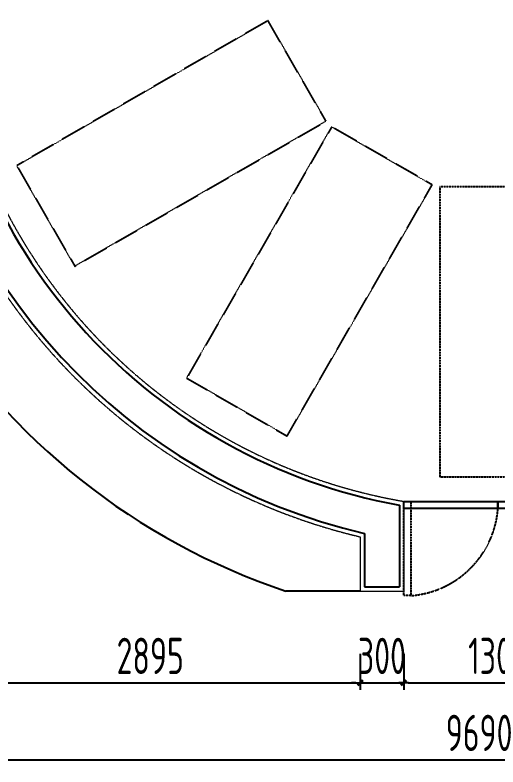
# Model space of a CAD drawing. Header units: millimetres. Extents: x 1392226 to 1407855, y -89890 to -71308.
# Drawn here: x 1396877 to 1400207, y -89890 to -84706 of the extents above; entities that cross this region are included whole.
import ezdxf

# ---------------------------------------------------------------- set-up
doc = ezdxf.new("R2010")
doc.units = ezdxf.units.MM
doc.header["$LTSCALE"] = 15
doc.linetypes.add('DASH', pattern=[0.35, 0.25, -0.1])
doc.linetypes.add('M-CENTER', pattern=[11.25, 7.5, -1.25, 1.25, -1.25])
for name, color, linetype in [('A-DIM--土建尺寸', 44, 'Continuous'), ('A-WALL-墙体', 160, 'Continuous'), ('FF-DOOR--门', 60, 'Continuous'), ('FF-SHORT CABINET-固定家具（落地、不到顶）', 40, 'Continuous')]:
    doc.layers.add(name, color=color, linetype=linetype)
doc.layers.add('FF-FINISH-墙体完成面', color=20, linetype='M-CENTER', lineweight=13)
doc.styles.add('CCD-DIM', font='archs.shx', dxfattribs={"width": 0.75})
doc.dimstyles.new('CCD_DIM_100', dxfattribs={"dimscale": 100, "dimtxt": 2.5, "dimasz": 0.3, "dimexe": 0.5, "dimexo": 1.5, "dimgap": 0.6, "dimtad": 1, "dimdec": 0, "dimrnd": 5, "dimzin": 12, "dimdsep": 46, "dimtxsty": 'CCD-DIM', "dimblk": 'CCD_Dimension_Tick', "dimcen": 0.125, "dimclrd": 44, "dimclre": 44, "dimclrt": 50, "dimadec": 0, "dimazin": 0, "dimtfac": 1, "dimtdec": 0, "dimtix": 1, "dimtmove": 1, "dimatfit": 3, "dimldrblk": 'CCD_Leader_Dot', "dimfxl": 2, "dimfxlon": 1, "dimtvp": 1, "dimtolj": 1, "dimtzin": 0, "dimarcsym": 0})

# ---------------------------------------------------------------- blocks, each defined once
blk = doc.blocks.new('CCD_Dimension_Tick')
at = {"color": 0, "linetype": 'ByBlock', "lineweight": -2}
for p, q in [((-1.09, 0), (0, 0)), ((0, 0), (1.09, 0))]:
    blk.add_line(p, q, dxfattribs=at)
at = {"color": 0, "linetype": 'Continuous', "lineweight": -2, "const_width": 0.608}
blk.add_lwpolyline([(-0.61, -0.61), (0.61, 0.61)], dxfattribs=at)
blk = doc.blocks.new('*D25')
at = {"layer": 'A-DIM--土建尺寸', "color": 44, "lineweight": -2, "ltscale": 100, "transparency": 16777216}
for p, q in [((1396361.8, -89109.7), (1396361.8, -89359.7)), ((1399256.8, -89109.7), (1399256.8, -89359.7)), ((1396391.8, -89309.7), (1399226.8, -89309.7))]:
    blk.add_line(p, q, dxfattribs=at)
at = {"layer": 'DEFPOINTS', "color": 0, "ltscale": 100, "transparency": 16777216}
for p in [(1396361.8, -88677.5), (1399256.8, -88677.5), (1399256.8, -89309.7)]:
    blk.add_point(p, dxfattribs=at)
at = {"layer": 'A-DIM--土建尺寸', "color": 44, "lineweight": -2, "ltscale": 100, "transparency": 16777216, "xscale": 30, "yscale": 30, "zscale": 30, "rotation": 180}
blk.add_blockref('CCD_Dimension_Tick', (1396361.8, -89309.7), dxfattribs=at)
at = {"layer": 'A-DIM--土建尺寸', "color": 44, "lineweight": -2, "ltscale": 100, "transparency": 16777216, "xscale": 30, "yscale": 30, "zscale": 30}
blk.add_blockref('CCD_Dimension_Tick', (1399256.8, -89309.7), dxfattribs=at)
at = {"layer": 'A-DIM--土建尺寸', "color": 50, "ltscale": 100, "transparency": 16777216, "insert": (1397809.3, -89124.7), "char_height": 250, "attachment_point": 5, "style": 'CCD-DIM'}
blk.add_mtext('\\A1;2895', dxfattribs=at)
blk = doc.blocks.new('CCD_Leader_Dot')
at = {"color": 0, "linetype": 'ByBlock'}
blk.add_line((-5, 0), (-10, 0), dxfattribs=at)
at = {"color": 0, "linetype": 'ByBlock', "const_width": 5}
blk.add_lwpolyline([(-2.5, 0, 1), (2.5, 0, 1)], format="xyb", close=True, dxfattribs=at)
blk = doc.blocks.new('*D35')
at = {"layer": 'A-DIM--土建尺寸', "color": 44, "lineweight": -2, "ltscale": 100, "transparency": 16777216}
for p, q in [((1399256.8, -89109.7), (1399256.8, -89359.7)), ((1399556.8, -89109.7), (1399556.8, -89359.7)), ((1399226.8, -89309.7), (1399196.8, -89309.7)), ((1399256.8, -89309.7), (1399556.8, -89309.7)), ((1399586.8, -89309.7), (1399616.8, -89309.7))]:
    blk.add_line(p, q, dxfattribs=at)
at = {"layer": 'DEFPOINTS', "color": 0, "ltscale": 100, "transparency": 16777216}
for p in [(1399256.8, -88677.5), (1399556.8, -88677.5), (1399556.8, -89309.7)]:
    blk.add_point(p, dxfattribs=at)
at = {"layer": 'A-DIM--土建尺寸', "color": 44, "lineweight": -2, "ltscale": 100, "transparency": 16777216, "xscale": 30, "yscale": 30, "zscale": 30}
blk.add_blockref('CCD_Dimension_Tick', (1399256.8, -89309.7), dxfattribs=at)
at = {"layer": 'A-DIM--土建尺寸', "color": 44, "lineweight": -2, "ltscale": 100, "transparency": 16777216, "xscale": 30, "yscale": 30, "zscale": 30, "rotation": 180}
blk.add_blockref('CCD_Dimension_Tick', (1399556.8, -89309.7), dxfattribs=at)
at = {"layer": 'A-DIM--土建尺寸', "color": 50, "ltscale": 100, "transparency": 16777216, "insert": (1399406.8, -89124.7), "char_height": 250, "attachment_point": 5, "style": 'CCD-DIM'}
blk.add_mtext('\\A1;300', dxfattribs=at)
blk = doc.blocks.new('*D36')
at = {"layer": 'A-DIM--土建尺寸', "color": 44, "lineweight": -2, "ltscale": 100, "transparency": 16777216}
for p, q in [((1399556.8, -89109.7), (1399556.8, -89359.7)), ((1400856.8, -89109.7), (1400856.8, -89359.7)), ((1399586.8, -89309.7), (1400826.8, -89309.7))]:
    blk.add_line(p, q, dxfattribs=at)
at = {"layer": 'DEFPOINTS', "color": 0, "ltscale": 100, "transparency": 16777216}
for p in [(1399556.8, -88677.5), (1400856.8, -88677.5), (1400856.8, -89309.7)]:
    blk.add_point(p, dxfattribs=at)
at = {"layer": 'A-DIM--土建尺寸', "color": 44, "lineweight": -2, "ltscale": 100, "transparency": 16777216, "xscale": 30, "yscale": 30, "zscale": 30, "rotation": 180}
blk.add_blockref('CCD_Dimension_Tick', (1399556.8, -89309.7), dxfattribs=at)
at = {"layer": 'A-DIM--土建尺寸', "color": 44, "lineweight": -2, "ltscale": 100, "transparency": 16777216, "xscale": 30, "yscale": 30, "zscale": 30}
blk.add_blockref('CCD_Dimension_Tick', (1400856.8, -89309.7), dxfattribs=at)
at = {"layer": 'A-DIM--土建尺寸', "color": 50, "ltscale": 100, "transparency": 16777216, "insert": (1400206.8, -89124.7), "char_height": 250, "attachment_point": 5, "style": 'CCD-DIM'}
blk.add_mtext('\\A1;1300', dxfattribs=at)
blk = doc.blocks.new('*D18')
at = {"layer": 'A-DIM--土建尺寸', "color": 44, "lineweight": -2, "ltscale": 100, "transparency": 16777216}
for p, q in [((1395231.8, -89640.4), (1395231.8, -89890.4)), ((1404921.8, -89640.4), (1404921.8, -89890.4)), ((1395261.8, -89840.4), (1404891.8, -89840.4))]:
    blk.add_line(p, q, dxfattribs=at)
at = {"layer": 'DEFPOINTS', "color": 0, "ltscale": 100, "transparency": 16777216}
for p in [(1395231.8, -88677.5), (1404921.8, -88677.5), (1404921.8, -89840.4)]:
    blk.add_point(p, dxfattribs=at)
at = {"layer": 'A-DIM--土建尺寸', "color": 44, "lineweight": -2, "ltscale": 100, "transparency": 16777216, "xscale": 30, "yscale": 30, "zscale": 30, "rotation": 180}
blk.add_blockref('CCD_Dimension_Tick', (1395231.8, -89840.4), dxfattribs=at)
at = {"layer": 'A-DIM--土建尺寸', "color": 44, "lineweight": -2, "ltscale": 100, "transparency": 16777216, "xscale": 30, "yscale": 30, "zscale": 30}
blk.add_blockref('CCD_Dimension_Tick', (1404921.8, -89840.4), dxfattribs=at)
at = {"layer": 'A-DIM--土建尺寸', "color": 50, "ltscale": 100, "transparency": 16777216, "insert": (1400076.8, -89655.4), "char_height": 250, "attachment_point": 5, "style": 'CCD-DIM'}
blk.add_mtext('\\A1;9690', dxfattribs=at)

msp = doc.modelspace()

# ---------------------------------------------------------------- linework, layer by layer
at = {"layer": 'A-WALL-墙体'}
for points in [[(1399526.8, -88084.3), (1399526.8, -88647.5)], [(1399286.8, -88280), (1399286.8, -88647.5)], [(1399286.8, -88647.5), (1399526.8, -88647.5)]]:
    msp.add_lwpolyline(points, dxfattribs=at)
for radius, start, end in [(3853.6, 185.2858, 259.8362), (4093.6, 188.3576, 257.0121)]:
    msp.add_arc((1400206.8, -84291.1), radius, start, end, dxfattribs=at)
at = {"layer": 'FF-DOOR--门', "color": 251, "linetype": 'DASH', "ltscale": 0.5}
msp.add_lwpolyline([(1399606.8, -88059.1), (1399606.8, -88709.1), (1399556.8, -88709.1), (1399556.8, -88059.1)], close=True, dxfattribs=at)
at = {"layer": 'FF-DOOR--门'}
for points in [[(1399556.8, -88059.1), (1400206.8, -88059.1), (1400206.8, -88109.1), (1399556.8, -88109.1)], [(1400206.8, -88059.1), (1400856.8, -88059.1), (1400856.8, -88109.1), (1400206.8, -88109.1)]]:
    msp.add_lwpolyline(points, close=True, dxfattribs=at)
at = {"layer": 'FF-DOOR--门', "color": 251, "linetype": 'DASH', "ltscale": 0.5}
msp.add_arc((1399556.8, -88059.1), 651.9, 274.3986, 355.6014, dxfattribs=at)
at = {"layer": 'FF-FINISH-墙体完成面', "ltscale": 0.01}
for points in [[(1399556.8, -88059.1), (1399556.8, -88677.5)], [(1399256.8, -88303.8), (1399256.8, -88677.5)], [(1399256.8, -88677.5), (1399556.8, -88677.5)]]:
    msp.add_lwpolyline(points, dxfattribs=at)
for radius, start, end in [(3823.6, 184.8761, 260.2121), (4123.6, 188.7178, 256.6803)]:
    msp.add_arc((1400206.8, -84291.1), radius, start, end, dxfattribs=at)
at = {"layer": 'FF-SHORT CABINET-固定家具（落地、不到顶）', "color": 251, "linetype": 'DASH', "ltscale": 0.5}
for points in [[(1396889.1, -85744.7), (1397289.1, -86437.5), (1399021.2, -85437.5), (1398621.2, -84744.7)], [(1398060.4, -87208.8), (1398753.2, -87608.8), (1399753.2, -85876.8), (1399060.4, -85476.8)], [(1399806.8, -87891.1), (1400606.8, -87891.1), (1400606.8, -85891.1), (1399806.8, -85891.1)]]:
    msp.add_lwpolyline(points, close=True, dxfattribs=at)
at = {"layer": 'FF-SHORT CABINET-固定家具（落地、不到顶）'}
msp.add_lwpolyline([(1399256.8, -88677.5), (1398744.9, -88677.5)], dxfattribs=at)
msp.add_arc((1400206.8, -84291.1), 4623.6, 211.5086, 251.5675, dxfattribs=at)

# ---------------------------------------------------------------- dimensions: what is measured, and where the dimension line sits
at = {"layer": 'A-DIM--土建尺寸', "color": 4, "ltscale": 100}
for base, p1, p2, picture, middle in [((1404921.8, -89840.4), (1395231.8, -88677.5), (1404921.8, -88677.5), '*D18', (1400076.8, -89655.4)), ((1399256.8, -89309.7), (1396361.8, -88677.5), (1399256.8, -88677.5), '*D25', (1397809.3, -89124.7)), ((1399556.8, -89309.7), (1399256.8, -88677.5), (1399556.8, -88677.5), '*D35', (1399406.8, -89124.7)), ((1400856.8, -89309.7), (1399556.8, -88677.5), (1400856.8, -88677.5), '*D36', (1400206.8, -89124.7))]:
    dim = msp.add_linear_dim(base=base, p1=p1, p2=p2, dimstyle='CCD_DIM_100', dxfattribs=at)
    dim.commit()
    dim.dimension.update_dxf_attribs({"geometry": picture, "text_midpoint": middle})

doc.saveas('drawing.dxf')
